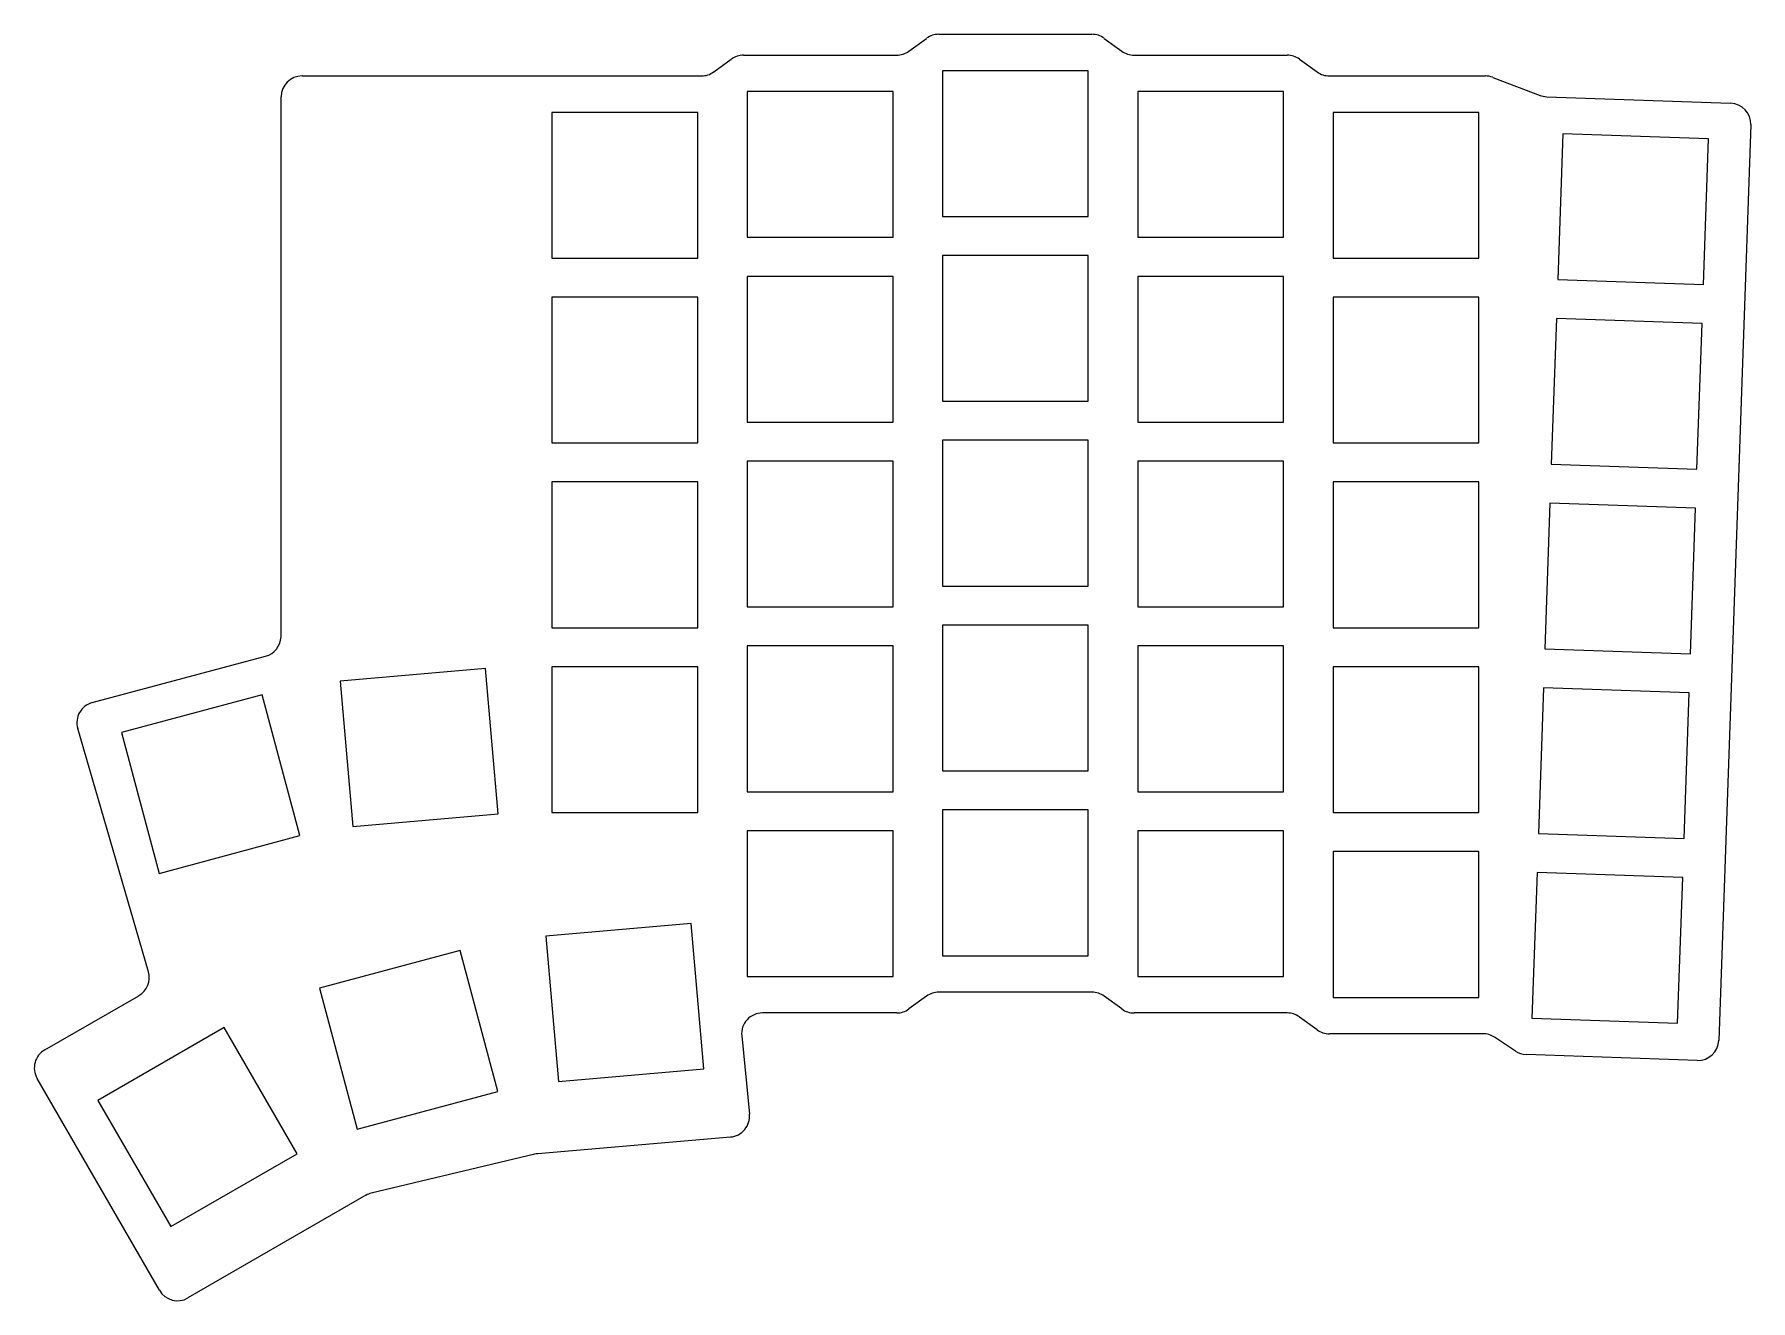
# Model space of a CAD drawing. Header units: millimetres. Extents: x 208 to 372, y -184 to -62.
import ezdxf

# ---------------------------------------------------------------- set-up
doc = ezdxf.new("R2010")
doc.units = ezdxf.units.MM

msp = doc.modelspace()

# ---------------------------------------------------------------- linework, layer by layer
for p, q in [((294.49, -62.25), (309.19, -62.25)), ((275.74, -64.25), (290.44, -64.25)), ((291.62, -63.87), (293.31, -62.64)), ((310.37, -62.64), (312.06, -63.87)), ((313.24, -64.25), (327.94, -64.25)), ((272.87, -65.87), (274.56, -64.64)), ((308.84, -65.75), (294.84, -65.75)), ((294.84, -65.75), (294.84, -79.75)), ((308.84, -79.75), (308.84, -65.75)), ((329.12, -64.64), (330.81, -65.87)), ((233.34, -66.25), (271.69, -66.25)), ((331.99, -66.25), (346.97, -66.25)), ((347.68, -66.39), (352.22, -68.12)), ((231.34, -119.5), (231.34, -68.25)), ((290.09, -67.75), (276.09, -67.75)), ((276.09, -67.75), (276.09, -81.75)), ((290.09, -81.75), (290.09, -67.75)), ((327.59, -67.75), (313.59, -67.75)), ((313.59, -67.75), (313.59, -81.75)), ((327.59, -81.75), (327.59, -67.75)), ((352.86, -68.25), (370.52, -68.86)), ((271.34, -69.75), (257.34, -69.75)), ((257.34, -69.75), (257.34, -83.75)), ((271.34, -83.75), (271.34, -69.75)), ((346.34, -69.75), (332.34, -69.75)), ((332.34, -69.75), (332.34, -83.75)), ((346.34, -83.75), (346.34, -69.75)), ((354.4, -71.8), (353.92, -85.79)), ((368.4, -72.29), (354.4, -71.8)), ((367.91, -86.28), (368.4, -72.29)), ((372.45, -70.93), (369.38, -158.88)), ((294.84, -79.75), (308.84, -79.75)), ((276.09, -81.75), (290.09, -81.75)), ((313.59, -81.75), (327.59, -81.75)), ((257.34, -83.75), (271.34, -83.75)), ((308.84, -83.5), (294.84, -83.5)), ((294.84, -83.5), (294.84, -97.5)), ((308.84, -97.5), (308.84, -83.5)), ((332.34, -83.75), (346.34, -83.75)), ((290.09, -85.5), (276.09, -85.5)), ((276.09, -85.5), (276.09, -99.5)), ((290.09, -99.5), (290.09, -85.5)), ((327.59, -85.5), (313.59, -85.5)), ((313.59, -85.5), (313.59, -99.5)), ((327.59, -99.5), (327.59, -85.5)), ((353.92, -85.79), (367.91, -86.28)), ((271.34, -87.5), (257.34, -87.5)), ((257.34, -87.5), (257.34, -101.5)), ((271.34, -101.5), (271.34, -87.5)), ((346.34, -87.5), (332.34, -87.5)), ((332.34, -87.5), (332.34, -101.5)), ((346.34, -101.5), (346.34, -87.5)), ((353.79, -89.54), (353.3, -103.53)), ((367.78, -90.03), (353.79, -89.54)), ((367.29, -104.02), (367.78, -90.03)), ((294.84, -97.5), (308.84, -97.5)), ((276.09, -99.5), (290.09, -99.5)), ((313.59, -99.5), (327.59, -99.5)), ((257.34, -101.5), (271.34, -101.5)), ((308.84, -101.25), (294.84, -101.25)), ((294.84, -101.25), (294.84, -115.25)), ((308.84, -115.25), (308.84, -101.25)), ((332.34, -101.5), (346.34, -101.5)), ((290.09, -103.25), (276.09, -103.25)), ((276.09, -103.25), (276.09, -117.25)), ((290.09, -117.25), (290.09, -103.25)), ((327.59, -103.25), (313.59, -103.25)), ((313.59, -103.25), (313.59, -117.25)), ((327.59, -117.25), (327.59, -103.25)), ((353.3, -103.53), (367.29, -104.02)), ((271.34, -105.25), (257.34, -105.25)), ((257.34, -105.25), (257.34, -119.25)), ((271.34, -119.25), (271.34, -105.25)), ((346.34, -105.25), (332.34, -105.25)), ((332.34, -105.25), (332.34, -119.25)), ((346.34, -119.25), (346.34, -105.25)), ((353.17, -107.28), (352.68, -121.27)), ((367.16, -107.77), (353.17, -107.28)), ((366.67, -121.76), (367.16, -107.77)), ((294.84, -115.25), (308.84, -115.25)), ((276.09, -117.25), (290.09, -117.25)), ((313.59, -117.25), (327.59, -117.25)), ((231.32, -120.12), (231.34, -119.5)), ((257.34, -119.25), (271.34, -119.25)), ((308.84, -119), (294.84, -119)), ((294.84, -119), (294.84, -133)), ((308.84, -133), (308.84, -119)), ((332.34, -119.25), (346.34, -119.25)), ((290.09, -121), (276.09, -121)), ((276.09, -121), (276.09, -135)), ((290.09, -135), (290.09, -121)), ((327.59, -121), (313.59, -121)), ((313.59, -121), (313.59, -135)), ((327.59, -135), (327.59, -121)), ((352.68, -121.27), (366.67, -121.76)), ((213.2, -126.44), (229.84, -121.98)), ((250.95, -123.17), (237.01, -124.39)), ((252.17, -137.12), (250.95, -123.17)), ((271.34, -123), (257.34, -123)), ((257.34, -123), (257.34, -137)), ((271.34, -137), (271.34, -123)), ((346.34, -123), (332.34, -123)), ((332.34, -123), (332.34, -137)), ((346.34, -137), (346.34, -123)), ((237.01, -124.39), (238.23, -138.34)), ((352.55, -125.02), (352.06, -139.01)), ((366.54, -125.51), (352.55, -125.02)), ((229.52, -125.69), (216, -129.31)), ((233.14, -139.21), (229.52, -125.69)), ((366.05, -139.5), (366.54, -125.51)), ((218.59, -152.3), (211.8, -128.93)), ((216, -129.31), (219.62, -142.84)), ((294.84, -133), (308.84, -133)), ((276.09, -135), (290.09, -135)), ((313.59, -135), (327.59, -135)), ((308.84, -136.75), (294.84, -136.75)), ((294.84, -136.75), (294.84, -150.75)), ((308.84, -150.75), (308.84, -136.75)), ((238.23, -138.34), (252.17, -137.12)), ((257.34, -137), (271.34, -137)), ((332.34, -137), (346.34, -137)), ((219.62, -142.84), (233.14, -139.21)), ((290.09, -138.75), (276.09, -138.75)), ((276.09, -138.75), (276.09, -152.75)), ((290.09, -152.75), (290.09, -138.75)), ((327.59, -138.75), (313.59, -138.75)), ((313.59, -138.75), (313.59, -152.75)), ((327.59, -152.75), (327.59, -138.75)), ((352.06, -139.01), (366.05, -139.5)), ((346.34, -140.75), (332.34, -140.75)), ((332.34, -140.75), (332.34, -154.75)), ((346.34, -154.75), (346.34, -140.75)), ((351.93, -142.76), (351.44, -156.75)), ((365.92, -143.25), (351.93, -142.76)), ((365.43, -157.24), (365.92, -143.25)), ((270.7, -147.67), (256.76, -148.89)), ((271.92, -161.62), (270.7, -147.67)), ((256.76, -148.89), (257.98, -162.84)), ((248.52, -150.25), (235, -153.88)), ((252.14, -163.78), (248.52, -150.25)), ((294.84, -150.75), (308.84, -150.75)), ((276.09, -152.75), (290.09, -152.75)), ((313.59, -152.75), (327.59, -152.75)), ((208.63, -159.8), (217.67, -154.59)), ((235, -153.88), (238.62, -167.4)), ((293.31, -154.64), (291.62, -155.87)), ((309.19, -154.25), (294.49, -154.25)), ((312.06, -155.87), (310.37, -154.64)), ((332.34, -154.75), (346.34, -154.75)), ((290.44, -156.25), (277.55, -156.25)), ((327.94, -156.25), (313.24, -156.25)), ((225.86, -157.65), (213.74, -164.65)), ((232.86, -169.77), (225.86, -157.65)), ((330.81, -157.87), (329.12, -156.64)), ((351.44, -156.75), (365.43, -157.24)), ((275.56, -158.45), (276.3, -165.98)), ((346.74, -158.25), (331.99, -158.25)), ((349.85, -159.91), (347.84, -158.58)), ((367.31, -160.81), (350.88, -160.23)), ((219.65, -182.89), (207.9, -162.53)), ((257.98, -162.84), (271.92, -161.62)), ((213.74, -164.65), (220.74, -176.77)), ((238.62, -167.4), (252.14, -163.78)), ((274.48, -168.17), (255.97, -169.77)), ((220.74, -176.77), (232.86, -169.77)), ((255.68, -169.81), (239.99, -173.55)), ((239.45, -173.76), (222.38, -183.62))]:
    msp.add_line(p, q)
for centre, start, end in [((294.49, -64.25), 90, 126.0274), ((309.19, -64.25), 53.9726, 90), ((275.74, -66.25), 90, 126.0274), ((290.44, -62.25), 270, 306.0274), ((313.24, -62.25), 233.9726, 270), ((327.94, -66.25), 53.9726, 90), ((271.69, -64.25), 270, 306.0274), ((331.99, -64.25), 233.9726, 270), ((233.34, -68.25), 90, 180), ((346.97, -68.25), 69.1, 90), ((352.93, -66.25), 249.1, 268), ((370.45, -70.86), 358, 88), ((229.32, -120.05), 285, 358.0774), ((213.72, -128.37), 105, 196.2024), ((216.67, -152.85), 300, 16.2024), ((294.49, -156.25), 90, 126.0274), ((309.19, -156.25), 53.9726, 90), ((277.55, -158.25), 90, 185.6267), ((290.44, -154.25), 270, 306.0274), ((313.24, -154.25), 233.9726, 270), ((327.94, -158.25), 53.9726, 90), ((331.99, -156.25), 233.9726, 270), ((209.63, -161.53), 120, 210), ((346.74, -160.25), 56.6407, 90), ((367.38, -158.81), 268, 358), ((350.95, -158.24), 236.6407, 268), ((274.31, -166.17), 274.94, 5.6267), ((256.14, -171.76), 94.94, 103.3903), ((240.45, -175.5), 103.3903, 120), ((221.38, -181.89), 210, 300)]:
    msp.add_arc(centre, 2, start, end)

doc.saveas('drawing.dxf')
